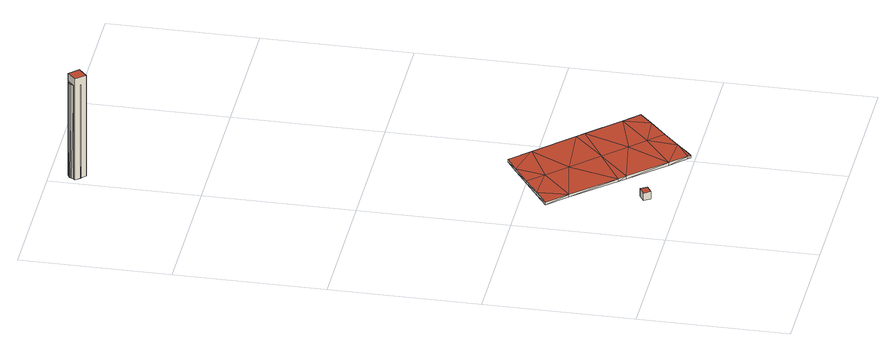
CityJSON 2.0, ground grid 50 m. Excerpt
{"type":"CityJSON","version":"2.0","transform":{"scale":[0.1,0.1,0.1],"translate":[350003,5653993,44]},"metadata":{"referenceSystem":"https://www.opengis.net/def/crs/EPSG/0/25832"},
"CityObjects":{
"building1":{"type":"Building","attributes":{"Geometrietyp2DReferenz":"3000","Gemeindeschluessel":"05315000","function":"31001_2510","roofType":"1000","measuredHeight":2.7},"address":[{"country":"Germany","locality":"Köln","thoroughfareNumber":"1","thoroughfareName":"Blockstr."}],"geometry":[{"type":"Solid","lod":"2","boundaries":[[[[0,1,2,3]],[[4,5,1,0]],[[6,7,5,4]],[[3,2,7,6]],[[4,0,3,6]],[[1,5,7,2]]]],"semantics":{"surfaces":[{"type":"WallSurface"},{"type":"RoofSurface"},{"type":"GroundSurface"}],"values":[[0,0,0,0,1,2]]}}]},
"building2":{"type":"Building","attributes":{"Geometrietyp2DReferenz":"3000","Gemeindeschluessel":"05315000","function":"53001_1800","roofType":"9999","measuredHeight":1},"geometry":[{"type":"Solid","lod":"2","boundaries":[[[[8,9,10]],[[9,11,10]],[[12,13,8]],[[13,9,8]],[[14,15,12]],[[15,13,12]],[[16,17,14]],[[17,15,14]],[[18,19,16]],[[19,17,16]],[[20,21,18]],[[21,19,18]],[[22,23,20]],[[23,21,20]],[[24,25,22]],[[25,23,22]],[[26,27,24]],[[27,25,24]],[[28,29,26]],[[29,27,26]],[[30,31,28]],[[31,29,28]],[[32,33,30]],[[33,31,30]],[[34,35,32]],[[35,33,32]],[[36,37,34]],[[37,35,34]],[[38,39,36]],[[39,37,36]],[[40,41,38]],[[41,39,38]],[[42,43,40]],[[43,41,40]],[[44,45,42]],[[45,43,42]],[[46,47,44]],[[47,45,44]],[[10,11,46]],[[11,47,46]],[[25,27,29]],[[25,29,48]],[[48,29,31]],[[48,31,33]],[[48,33,37]],[[37,33,35]],[[48,37,49]],[[49,37,39]],[[49,39,50]],[[50,39,41]],[[50,41,51]],[[51,41,43]],[[51,43,52]],[[52,43,47]],[[47,43,45]],[[13,15,17]],[[17,19,9]],[[9,19,52]],[[52,19,51]],[[51,19,21]],[[51,21,50]],[[50,21,23]],[[50,23,49]],[[49,23,25]],[[49,25,48]],[[9,52,11]],[[11,52,47]],[[17,9,13]],[[24,28,26]],[[24,53,28]],[[53,30,28]],[[53,32,30]],[[53,36,32]],[[36,34,32]],[[53,54,36]],[[54,38,36]],[[54,55,38]],[[55,40,38]],[[55,56,40]],[[56,42,40]],[[56,57,42]],[[57,46,42]],[[46,44,42]],[[12,16,14]],[[16,8,18]],[[8,57,18]],[[57,56,18]],[[56,20,18]],[[56,55,20]],[[55,22,20]],[[55,54,22]],[[54,24,22]],[[54,53,24]],[[8,10,57]],[[10,46,57]],[[16,12,8]]]],"semantics":{"surfaces":[{"type":"WallSurface"},{"type":"GroundSurface"},{"type":"RoofSurface"}],"values":[[0,0,0,0,0,0,0,0,0,0,0,0,0,0,0,0,0,0,0,0,0,0,0,0,0,0,0,0,0,0,0,0,0,0,0,0,0,0,0,0,1,1,1,1,1,1,1,1,1,1,1,1,1,1,1,1,1,1,1,1,1,1,1,1,1,1,1,1,2,2,2,2,2,2,2,2,2,2,2,2,2,2,2,2,2,2,2,2,2,2,2,2,2,2,2,2]]}}]},
"building3":{"type":"Building","attributes":{"Geometrietyp2DReferenz":"3000","Gemeindeschluessel":"05315000","function":"51002_1250","roofType":"1000","measuredHeight":37.21},"geometry":[{"type":"Solid","lod":"2","boundaries":[[[[58,59,60,61]],[[62,63,59,58]],[[64,65,63,62]],[[61,60,65,64]],[[62,58,61,64]],[[59,63,65,60]]]],"semantics":{"surfaces":[{"type":"WallSurface"},{"type":"RoofSurface"},{"type":"GroundSurface"}],"values":[[0,0,0,0,1,2]]}}]},
"building4":{"type":"Building","attributes":{"Geometrietyp2DReferenz":"1000","Gemeindeschluessel":"05315000","function":"51002_1251","roofType":"1000","measuredHeight":34.55},"geometry":[{"type":"Solid","lod":"2","boundaries":[[[[66,67,68]],[[67,69,68]],[[70,71,66]],[[71,67,66]],[[72,73,70]],[[73,71,70]],[[74,75,72]],[[75,73,72]],[[76,77,74]],[[77,75,74]],[[78,79,76]],[[79,77,76]],[[80,81,78]],[[81,79,78]],[[82,83,80]],[[83,81,80]],[[84,85,82]],[[85,83,82]],[[86,87,84]],[[87,85,84]],[[88,89,86]],[[89,87,86]],[[90,91,88]],[[91,89,88]],[[92,93,90]],[[93,91,90]],[[94,95,92]],[[95,93,92]],[[96,97,94]],[[97,95,94]],[[98,99,96]],[[99,97,96]],[[100,101,98]],[[101,99,98]],[[102,103,100]],[[103,101,100]],[[104,105,102]],[[105,103,102]],[[68,69,104]],[[69,105,104]],[[91,93,89]],[[93,95,89]],[[95,97,89]],[[97,99,89]],[[99,101,89]],[[101,103,89]],[[103,105,89]],[[105,69,89]],[[69,67,89]],[[67,71,89]],[[71,73,89]],[[73,75,89]],[[75,77,89]],[[77,79,89]],[[79,81,89]],[[81,83,89]],[[83,85,89]],[[85,87,89]],[[92,90,94]],[[90,88,94]],[[88,86,94]],[[86,84,94]],[[84,82,94]],[[82,80,94]],[[80,78,94]],[[78,76,94]],[[76,74,94]],[[74,72,94]],[[72,70,94]],[[70,66,94]],[[66,68,94]],[[68,104,94]],[[104,102,94]],[[102,100,94]],[[100,98,94]],[[98,96,94]]]],"semantics":{"surfaces":[{"type":"WallSurface"},{"type":"GroundSurface"},{"type":"RoofSurface"}],"values":[[0,0,0,0,0,0,0,0,0,0,0,0,0,0,0,0,0,0,0,0,0,0,0,0,0,0,0,0,0,0,0,0,0,0,0,0,0,0,0,0,1,1,1,1,1,1,1,1,1,1,1,1,1,1,1,1,1,1,2,2,2,2,2,2,2,2,2,2,2,2,2,2,2,2,2,2]]}}]}
},
"vertices":[
[274,110,33],[274,110,6],[260,132,6],[260,132,33],[248,94,33],[248,94,6],[234,116,33],[234,116,6],
[498,53,64],[498,53,54],[555,106,64],[555,106,54],[452,10,64],[452,10,54],[442,1,64],[442,1,54],[434,11,64],[434,11,54],[385,61,64],[385,61,54],[277,179,64],[277,179,54],[257,200,64],[257,200,54],[132,338,64],[132,338,54],[69,402,64],[69,402,54],[124,439,64],[124,439,54],[190,485,64],[190,485,54],[258,532,64],[258,532,54],[311,569,64],[311,569,54],[374,504,64],[374,504,54],[492,382,64],[492,382,54],[514,359,64],[514,359,54],[614,255,64],[614,255,54],[663,205,64],[663,205,54],[617,162,64],[617,162,54],[238,434,54],[301,369,54],[387,280,54],[458,206,54],[507,156,54],[238,434,64],[301,369,64],[387,280,64],[458,206,64],[507,156,64],
[69,1909,389],[69,1909,17],[40,1941,17],[40,1941,389],[38,1881,389],[38,1881,17],[9,1912,389],[9,1912,17],
[29,1892,362],[29,1892,16],[36,1890,362],[36,1890,16],[22,1897,362],[22,1897,16],[18,1903,362],[18,1903,16],[15,1910,362],[15,1910,16],[15,1918,362],[15,1918,16],[18,1926,362],[18,1926,16],[22,1932,362],[22,1932,16],[29,1937,362],[29,1937,16],[36,1939,362],[36,1939,16],[44,1939,362],[44,1939,16],[51,1937,362],[51,1937,16],[58,1932,362],[58,1932,16],[62,1926,362],[62,1926,16],[65,1918,362],[65,1918,16],[65,1910,362],[65,1910,16],[62,1903,362],[62,1903,16],[58,1897,362],[58,1897,16],[51,1892,362],[51,1892,16],[44,1890,362],[44,1890,16]
]}
